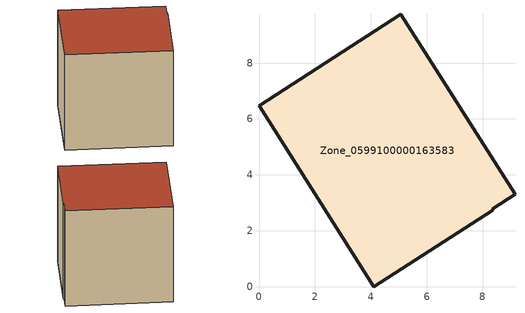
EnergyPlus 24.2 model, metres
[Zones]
Zone_0599100000163583
 floor ground (C_G): 9.15,3.31 8.36,2.8 8.37,2.74 4.11,0 0,6.47 5.06,9.75 z0
 wall outside (C_F): 9.15,3.31 5.06,9.75 0,6.47 4.11,0 8.37,2.74 8.36,2.8 9.15,3.31 z0:7.86
 roof outside (C_R): 8.36,2.8 9.15,3.31 5.06,9.75 0,6.47 4.11,0 8.37,2.74 z7.86
[BUILDING]
Pand.0599100000163583: North Axis=0; Terrain=City; Loads Convergence Tolerance Value=0.04; Temperature Convergence Tolerance Value=0.4; Solar Distribution=FullExterior; Maximum Number of Warmup Days=25; Minimum Number of Warmup Days=1
[Site:Location]
Rotterdam.The.Hague.AP_ZH_NLD Design_Conditions: Latitude=51.96; Longitude=4.45; Time Zone=1; Elevation=-4.5
[SITE:GROUNDTEMPERATURE:BUILDINGSURFACE]
18, 18, 18, 18, 18, 18, 18, 18, 18, 18, 18, 18
[MATERIAL] Thermal Absorptance=0.9; Solar Absorptance=0.7; Visible Absorptance=0.7
Name | Roughness | Thickness | Conductivity | Density | Specific Heat
G.TI.1946-1964 | MediumSmooth | 0.15 | 1 | 540 | 1210
F.TI.1946-1964 | Rough | 0.3 | 0.857143 | 1920 | 840
R.TI.1946-1964 | MediumRough | 0.2 | 0.277778 | 1500 | 1000
[CONSTRUCTION]
C_G: G.TI.1946-1964
C_F: F.TI.1946-1964
C_R: R.TI.1946-1964
[ZONE]
Zone_0599100000163583: Type=1; Multiplier=1; Ceiling Height=Autocalculate; Volume=Autocalculate; Floor Area=autocalculate; Part of Total Floor Area=Yes
[ZONEINFILTRATION:DESIGNFLOWRATE]
Infil_Zone_0599100000163583: Zone or ZoneList or Space or SpaceList=Zone_0599100000163583; Schedule=AlwaysOn; Design Flow Rate Calculation Method=Flow/Area; Flow Rate per Floor Area=0.003; Constant Term Coefficient=1; Temperature Term Coefficient=0; Velocity Term Coefficient=0; Velocity Squared Term Coefficient=0
[HVACTEMPLATE:ZONE:IDEALLOADSAIRSYSTEM]
Zone_0599100000163583: Maximum Heating Supply Air Temperature=50; Minimum Cooling Supply Air Temperature=13; Maximum Heating Supply Air Humidity Ratio=0.0156; Minimum Cooling Supply Air Humidity Ratio=0.0077; Heating Limit=NoLimit; Cooling Limit=NoLimit; Dehumidification Control Type=ConstantSensibleHeatRatio; Cooling Sensible Heat Ratio=0.7; Dehumidification Setpoint=60; Humidification Control Type=None; Humidification Setpoint=30; Outdoor Air Method=None; Outdoor Air Flow Rate per Person=0.00944; Outdoor Air Flow Rate per Zone Floor Area=0; Outdoor Air Flow Rate per Zone=0; Demand Controlled Ventilation Type=None; Outdoor Air Economizer Type=NoEconomizer; Heat Recovery Type=None; Sensible Heat Recovery Effectiveness=0.7; Latent Heat Recovery Effectiveness=0.65
[ZONECONTROL:THERMOSTAT]
ThermostatControl_Zone_0599100000163583: Zone or ZoneList=Zone_0599100000163583; Control Type Schedule=DualSetpointControlType; Control 1=Thermostat_Zone_0599100000163583; Temperature Difference Between Cutout And Setpoint=0
[THERMOSTATSETPOINT:DUALSETPOINT]
Thermostat_Zone_0599100000163583: Heating Setpoint Temperature Schedule=HeatingSetpoint_Zone_0599100000163583; Cooling Setpoint Temperature Schedule=CoolingSetpoint_Zone_0599100000163583
[SCHEDULE:COMPACT]
HeatingSetpoint_Zone_0599100000163583: Through: 12/31, For: AllDays, Until: 24:00, 21
CoolingSetpoint_Zone_0599100000163583: Through: 12/31, For: AllDays, Until: 24:00, 24
DualSetpointControlType: Through: 12/31, For: AllDays, Until: 24:00, 4
AlwaysOn: Through: 12/31, For: AllDays, Until: 24:00, 1
